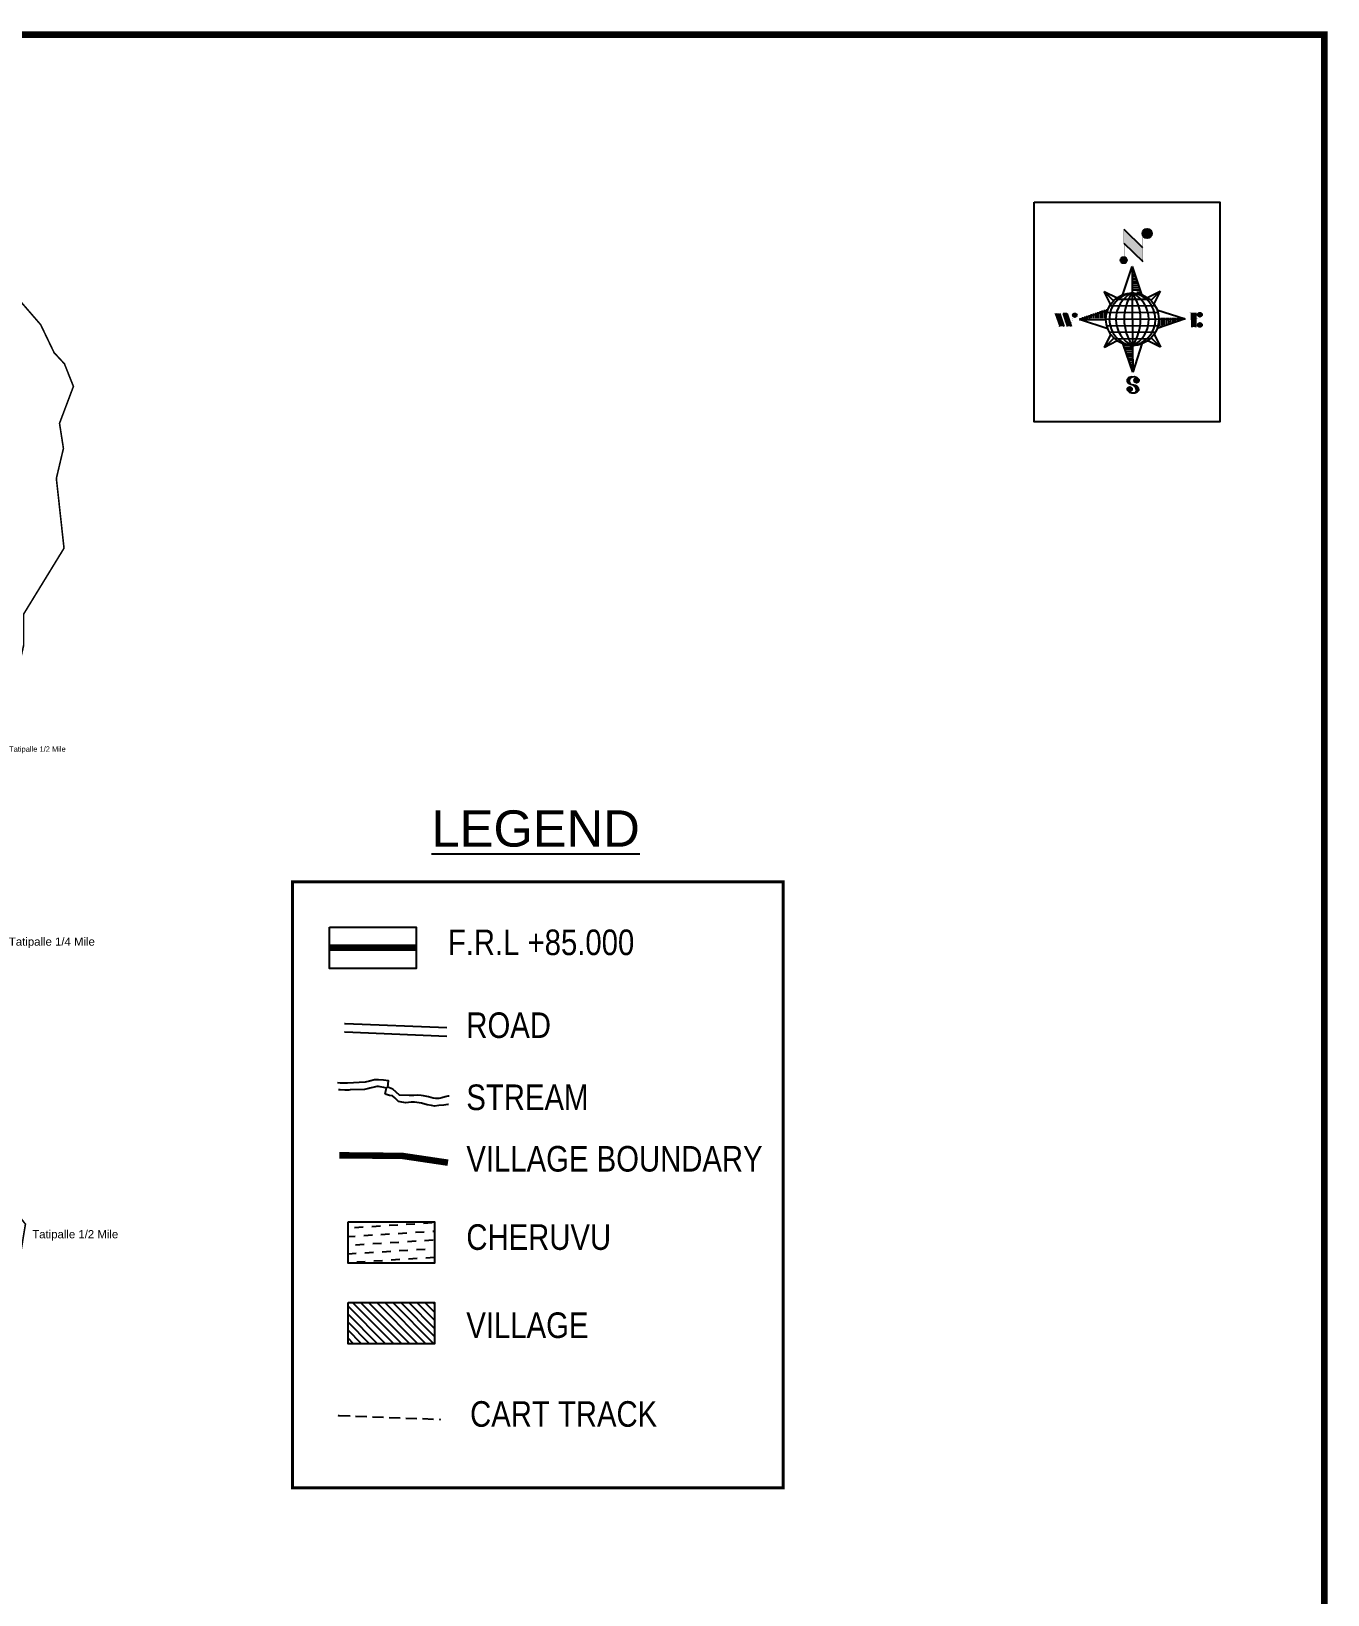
# Model space of a CAD drawing. Header units: inches. Extents: x 345243 to 353865, y 1570500 to 1582700.
# Drawn here: x 350955 to 353865, y 1579192 to 1582700 of the extents above; entities that cross this region are included whole.
import ezdxf
from ezdxf.enums import TextEntityAlignment as Align

# ---------------------------------------------------------------- set-up
doc = ezdxf.new("R2010")
doc.units = ezdxf.units.IN
doc.header["$MEASUREMENT"] = 0
for name, pattern in [('ACAD_ISO03W100', [30, 12, -18]), ('BORDER', [1.75, 0.5, -0.25, 0.5, -0.25, 0, -0.25]), ('DASHED', [0.75, 0.5, -0.25])]:
    doc.linetypes.add(name, pattern=pattern)
for name, color, linetype in [('AQUADUCT', 1, 'Continuous'), ('BLOCK', 7, 'Continuous'), ('bord', 1, 'Continuous'), ('FRAME 025', 7, 'Continuous'), ('PLOTNO', 7, 'Continuous'), ('STREAM', 4, 'Continuous'), ('TABLE', 7, 'Continuous'), ('Tank', 17, 'Continuous'), ('TITLEBLOCK', 7, 'Continuous'), ('VILLAGE BOUNDARY', 6, 'Continuous'), ('VILLAGE BOUNDRY', 7, 'Continuous'), ('VILLAGE_AREA', 1, 'Continuous')]:
    doc.layers.add(name, color=color, linetype=linetype)
doc.layers.add('ROAD', color=1, linetype='Continuous', lineweight=25)
doc.layers.add('VILL_BOUNDARY', color=6, linetype='BORDER', lineweight=30)
doc.styles.add('A', font='arial.ttf')
doc.styles.add('ARIALN', font='ARIALN.TTF')
doc.styles.get("Standard").update_dxf_attribs({"font": 'arial.ttf'})
pattern_1 = [(267.2971131487395, (-8720374.9383359, 50637915.13839893), (10.53672553373347, -0.4974314379093613), [])]
pattern_2 = [(357.2971131487395, (-8720374.9383359, 50637915.13839893), (0.4974314379093601, 10.53672553373348), [])]

# ---------------------------------------------------------------- blocks, each defined once
blk = doc.blocks.new('*X5')
at = {"color": 0, "linetype": 'Continuous'}
for p, q in [((6321.563175437702, 239.2074203663178), (6322.581924588794, 240.2261695174094)), ((6321.571094283617, 239.3921159075293), (6322.524536642279, 240.3455582661906)), ((6321.579013129532, 239.5768114487408), (6322.467148695763, 240.4649470149719)), ((6321.586931975447, 239.7615069899523), (6322.409760749248, 240.5843357637531)), ((6321.594850821361, 239.9462025311638), (6322.352372802732, 240.7037245125344)), ((6321.602769667276, 240.1308980723753), (6322.294984856217, 240.8231132613157)), ((6321.610688513191, 240.3155936135868), (6322.322610836808, 241.0275159372032)), ((6321.618607359106, 240.5002891547983), (6322.339575221931, 241.2212570176224)), ((6321.670405508729, 239.1378737420482), (6322.639312535309, 240.1067807686281)), ((6321.756101028845, 239.046792566867), (6322.694551492757, 239.9852430307802)), ((6321.767025283511, 240.8254837745006), (6322.356539607053, 241.4149980980416)), ((6321.841796548961, 238.9557113916858), (6322.784401525116, 239.8983163678416)), ((6321.927492069076, 238.8646302165046), (6322.874251557474, 239.8113897049031)), ((6322.013187589191, 238.7735490413234), (6322.964101589832, 239.7244630419646)), ((6322.075863133939, 241.3110983202248), (6322.373503992176, 241.6087391784607)), ((6322.098883109306, 238.6824678661422), (6323.053951622191, 239.637536379026)), ((6322.184578629423, 238.591386690961), (6323.143801654548, 239.5506097160875)), ((6322.270274149538, 238.5003055157798), (6323.233651686906, 239.463683053149)), ((6322.405772691616, 238.4590273625623), (6323.316199320379, 239.3694539913255)), ((6322.536564177177, 238.4130421528257), (6323.436926723143, 239.3134046987925)), ((6322.667355662737, 238.3670569430892), (6323.557654125907, 239.2573554062594)), ((6322.798147148297, 238.3210717333527), (6323.67838152867, 239.2013061137264)), ((6322.928938633857, 238.2750865236161), (6323.799108931434, 239.1452568211934)), ((6323.059730119417, 238.2291013138795), (6323.919836334197, 239.0892075286604)), ((6323.190521604977, 238.183116104143), (6324.040563736961, 239.0331582361274)), ((6323.334898284248, 238.1507160881169), (6324.161291139725, 238.9771089435944)), ((6323.500484499982, 238.1395256085544), (6324.282018542488, 238.9210596510615)), ((6323.666070715716, 238.1283351289918), (6324.389078986148, 238.8513433994243)), ((6323.83165693145, 238.1171446494292), (6324.558435473549, 238.8439231915289)), ((6324.097210919775, 238.2059219424567), (6324.727791960951, 238.8365029836336)), ((6324.341779298861, 238.2737136262468), (6324.897148448353, 238.8290827757383)), ((6324.586347677948, 238.341505310037), (6325.066504935754, 238.821662567843)), ((6324.830916057034, 238.4092969938271), (6325.235861423155, 238.8142423599477)), ((6325.075484436121, 238.4770886776172), (6325.405217910557, 238.8068221520524)), ((6325.401209342145, 238.6260368883443), (6325.574574397958, 238.7994019441571))]:
    blk.add_line(p, q, dxfattribs=at)
blk = doc.blocks.new('*X4')
at = {"color": 0, "linetype": 'Continuous'}
for p, q in [((6324.425409812192, 240.3018877878409), (6324.530098087213, 240.4065760628617)), ((6324.560821561592, 240.2605228419445), (6324.762767368324, 240.4624686486762)), ((6324.696233310992, 240.2191578960481), (6324.995436649435, 240.5183612344908)), ((6324.831645060392, 240.1777929501517), (6325.228105930546, 240.5742538203053)), ((6324.967056809793, 240.1364280042552), (6325.451206401633, 240.6205775960956)), ((6325.102468559193, 240.0950630583588), (6325.626700194168, 240.619294693334)), ((6325.231508829004, 240.0473266328736), (6325.802193986703, 240.6180117905725)), ((6325.335045025791, 239.9740861343645), (6325.976788801136, 240.6158299097086)), ((6325.438581222579, 239.9008456358553), (6326.100204563527, 240.5624689768027)), ((6325.542117419366, 239.8276051373462), (6326.223620325917, 240.5091080438968)), ((6325.645653616154, 239.754364638837), (6326.347036088308, 240.455747110991)), ((6325.749189812941, 239.6811241403279), (6326.470451850699, 240.4023861780851)), ((6325.852726009729, 239.6078836418188), (6326.593867613089, 240.3490252451792)), ((6325.951486090436, 239.5298670272285), (6326.71728337548, 240.2956643122733)), ((6326.036566250415, 239.4381704919113), (6326.840699137871, 240.2423033793674)), ((6326.121646410395, 239.346473956594), (6326.964114900262, 240.1889424464615)), ((6326.206726570374, 239.2547774212767), (6327.055858370612, 240.1039092215148)), ((6326.291806730354, 239.1630808859595), (6327.135785134496, 240.0070592901021)), ((6326.376886890333, 239.0713843506422), (6327.21571189838, 239.9102093586895)), ((6326.461967050313, 238.9796878153249), (6327.295638662264, 239.8133594272769)), ((6326.547047210292, 238.8879912800077), (6327.375565426148, 239.7165094958642)), ((6326.632127370272, 238.7962947446904), (6327.455492190032, 239.6196595644516)), ((6326.717207530251, 238.7045982093731), (6327.535418953916, 239.5228096330389)), ((6326.788410008449, 236.4777036487165), (6327.354219516036, 237.0435131563033)), ((6326.792225928501, 238.6028399123283), (6327.6153457178, 239.4259597016263)), ((6326.838137672734, 238.4719749612643), (6327.695272481684, 239.3291097702136)), ((6326.884049416966, 238.3411100102004), (6327.775199245568, 239.2322598388009)), ((6326.916746160023, 236.7828164955863), (6327.582476853365, 237.4485471889285)), ((6326.9299611612, 238.2102450591364), (6327.853734496604, 239.1340183945408)), ((6326.975872905432, 238.0793801080725), (6327.849127438164, 238.952634640804)), ((6327.003134980726, 237.9298654880686), (6327.844520379724, 238.7712508870673)), ((6327.012515933215, 237.7624697452613), (6327.839913321284, 238.5898671333306)), ((6327.021896885704, 237.5950740024541), (6327.835306262844, 238.4084833795939)), ((6327.031277838193, 237.4276782596467), (6327.830699204404, 238.2270996258572)), ((6327.040658790683, 237.2602825168395), (6327.826092145964, 238.0457158721205)), ((6327.045082311595, 237.087929342456), (6327.810734190693, 237.8535812215537))]:
    blk.add_line(p, q, dxfattribs=at)
blk = doc.blocks.new('H')
at = {"layer": 'bord', "extrusion": (0.0004278845142637609, 0.00479197890903182, 0.9999884268595202)}
h = blk.add_hatch(dxfattribs=at)
h.set_pattern_fill('LINE', color=8, scale=84.38768555040302, angle=-2.702886851260515, style=0)
h.set_pattern_definition(pattern_2)
h.paths.add_polyline_path([(-492.4668010775931, 785.5898788240738, -0.090992046448718), (-447.9625593584497, 775.2324968557805), (-486.4976985411486, 912.0312741750386)])
h = blk.add_hatch(dxfattribs=at)
h.set_pattern_fill('LINE', color=8, scale=84.38768555040302, angle=-92.70288685126052, style=0)
h.set_pattern_definition(pattern_1)
h.paths.add_polyline_path([(-624.8772989658173, 665.1175860036165, -0.09099204644210665), (-614.5199170010164, 709.6218277204316), (-751.3186943142209, 671.0866885515861)])
h = blk.add_hatch(dxfattribs=at)
h.set_pattern_fill('LINE', color=8, scale=84.38768555040302, angle=-92.70288685126052, style=0)
h.set_pattern_definition(pattern_1)
h.paths.add_polyline_path([(-245.5531129193259, 647.210278397426), (-371.9945082624909, 653.17938094493, -0.09099204644878103), (-382.3518902289215, 608.6751392250881)])
h = blk.add_hatch(dxfattribs=at)
h.set_pattern_fill('LINE', color=8, scale=84.38768555040302, angle=-2.702886851260515, style=0)
h.set_pattern_definition(pattern_2)
h.paths.add_polyline_path([(-504.4050061509479, 532.7070881242398, -0.090992046448718), (-548.909247870557, 543.064470092766), (-510.3741086877417, 406.2656927765347)])
at = {"layer": 'bord', "extrusion": (0.0004278845142637604, 0.00479197890903182, 0.9999884268595203)}
for p, q in [((-516.2384251924814, 1087.08582315594, -1217.145331720205), (-431.5311611755169, 993.9857607749291, -1216.735438367611)), ((-519.3860571105615, 1020.408509141766, -1216.824464901347), (-434.678793075087, 927.3084467682056, -1216.414571548796)), ((-538.2690597721958, 773.6536562892143, -1215.633927328097), (-487.0181812191731, 906.212239655666, -1216.291082326422)), ((-487.0181812191731, 906.212239655666, -1216.291082326422), (-492.9870239489828, 779.7722960542887, -1215.682623766277)), ((-487.0181812191731, 906.212239655666, -1216.291082326422), (-448.4827650671941, 769.4150330077391, -1215.652034309381)), ((-626.736305744329, 793.7732813858893, -1215.692487060367), (-566.811349663476, 760.1895317081362, -1215.557193835181)), ((-626.736305744329, 793.7732813858893, -1215.692487060367), (-584.1428260545363, 746.9596384149045, -1215.486379775655)), ((-598.946746484784, 730.9517588270828, -1215.4033350249), (-626.736305744329, 793.7732813858893, -1215.692487060367)), ((-421.3357812265749, 753.3219341966324, -1215.586531535218), (-358.5136001041974, 781.1110481221694, -1215.746578873753)), ((-358.5136001041974, 781.1110481221694, -1215.746578873753), (-405.3276889660046, 738.5181495659053, -1215.522440984547)), ((-358.5136001041974, 781.1110481221694, -1215.746578873753), (-392.0976094479556, 721.1868434431963, -1215.445049781629)), ((-864.6667208376457, 700.9117660832126, -1215.145683569252), (-846.8602190883248, 637.7003116968554, -1214.850391321915)), ((-846.885899517627, 700.0723706756253, -1215.149269383754), (-829.079397758178, 636.8609162860084, -1214.853977136408)), ((-829.1050781964441, 699.2329752675723, -1215.152855198257), (-811.2985764592304, 636.0215208844747, -1214.857562950931)), ((-829.1050781964441, 699.2329752675723, -1215.152855198257), (-811.3242568973801, 698.393579858588, -1215.156441012743)), ((-811.3242568973801, 698.393579858588, -1215.156441012743), (-793.5177551378147, 635.1821254740935, -1214.861148765422)), ((-751.8386587080895, 665.2704204607289, -1215.023166955395), (-615.0399729244527, 703.8051171880215, -1215.266361263119)), ((-378.6332729603746, 692.6448510554619, -1215.314036820931), (-246.0730746499612, 641.3942844460253, -1215.12516345687)), ((-751.8386587080895, 665.2704204607289, -1215.023166955395), (-625.3972626964678, 659.3013864478562, -1215.048666080719)), ((-619.2784603905748, 614.0198538512923, -1214.834293591338), (-751.8386587080895, 665.2704204607289, -1215.023166955395)), ((-246.0730746499612, 641.3942844460253, -1215.12516345687), (-382.8717604242847, 602.859587718267, -1214.881969149149)), ((-372.5144706616993, 647.363318458898, -1215.099664331546), (-246.0730746499612, 641.3942844460253, -1215.12516345687)), ((-213.4791469212505, 669.2951450282708, -1215.272811938016), (-216.710715676134, 600.8397693103179, -1214.943388670676)), ((-197.1518122339039, 599.9164343632292, -1214.947333066632), (-193.9202434780891, 668.3718100786209, -1215.276756333961)), ((-639.398133254319, 525.5536567845847, -1214.401751538512), (-605.8141239105607, 585.4778614635579, -1214.703280630637)), ((-639.398133254319, 525.5536567845847, -1214.401751538512), (-592.5840443923953, 568.1465553403832, -1214.625889427719)), ((-576.5759521321743, 553.3427707091905, -1214.561798877043), (-639.398133254319, 525.5536567845847, -1214.401751538512)), ((-510.8935521394596, 400.4524652508553, -1213.857248085843), (-549.4289682914387, 537.2496718976181, -1214.496296102879)), ((-459.6426735860878, 533.0110486173071, -1214.514403084168), (-510.8935521394596, 400.4524652508553, -1213.857248085843)), ((-504.9247094094171, 526.8924088519998, -1214.465706645989), (-510.8935521394596, 400.4524652508553, -1213.857248085843)), ((-371.1754276144202, 512.8914235194679, -1214.455843351893), (-431.1003836950404, 546.475173198618, -1214.591136577086)), ((-371.1754276144202, 512.8914235194679, -1214.455843351893), (-413.7689073036308, 559.7050664918497, -1214.661950636613)), ((-398.9649868734996, 575.7129460782744, -1214.74499538736), (-371.1754276144202, 512.8914235194679, -1214.455843351893))]:
    blk.add_line(p, q, dxfattribs=at)
at = {"layer": 'bord', "color": 8, "linetype": 'ByBlock', "extrusion": (0.0004278845142637604, 0.00479197890903182, 0.9999884268595203)}
for p, q in [((-410.8462962137419, 744.2142448802479, -1215.547375515144), (-578.1125475389999, 752.110393114388, -1215.51364266185)), ((-492.9872379411827, 779.772306161467, -1215.682623723144), (-504.9247094094171, 526.8924088519998, -1214.465706645989)), ((-375.037429585529, 679.1629559395369, -1215.250969739694), (-619.8901498829364, 690.7217333998997, -1215.201589898729)), ((-386.4701403837535, 711.3830894059502, -1215.400477790083), (-605.4730712235323, 721.7215742594562, -1215.35631111762)), ((-372.5145726100891, 647.3634304928128, -1215.099664824794), (-625.3973747401615, 659.3012845208868, -1215.048665544341)), ((-378.0217974673142, 615.9429816137999, -1214.946740470406), (-622.87451776542, 627.5017590741627, -1214.897360629442)), ((-392.4388761268347, 584.9431407540105, -1214.792019251512), (-611.441806967312, 595.2816256079823, -1214.747852579053)), ((-419.7993998112506, 554.5543218990788, -1214.634687707282), (-587.06565113744, 562.4504701336846, -1214.600954853988))]:
    blk.add_line(p, q, dxfattribs=at)
at = {"layer": 'bord', "extrusion": (0.0004278845142637604, 0.00479197890903182, 0.9999884268595203)}
for points, const_width, elevation in [([(-522.0131121619479, 959.550775259228), (-515.7175743466119, 1092.906934415961)], 1.60540055982536, -1212.142843617219), ([(-434.158262363472, 933.1277235058805), (-427.8627245295095, 1066.483882669366)], 1.60540055982536, -1212.142843617219), ([(-870.0736340994383, 707.00824508073), (-846.3658724653925, 705.889038352192)], 0.6421602239301444, -1212.142843617219), ([(-792.9978562549747, 640.9980480956772), (-781.589230506466, 693.9208092413096)], 0.6421602239301444, -1212.142843617218), ([(-828.5594987093612, 642.6768581911618), (-855.2307305332708, 643.935965762368)], 0.6421602239301444, -1212.142843617219), ([(-828.5594987093612, 642.676858191162), (-820.953748198869, 677.9586989512691)], 0.6421602239301444, -1212.142843617223), ([(-810.7786774830411, 641.8374531447001), (-784.1074456587239, 640.5783455765209)], 0.6421602239301444, -1212.142843617222), ([(-177.0730277270245, 604.8086065300355), (-225.9702860934822, 607.1169704015771)], 0.7063762463231584, -1212.142843617222), ([(-222.7385766651839, 675.5731321041832), (-173.8413183107752, 673.2647682324088)], 0.7063762463231584, -1212.142843617221), ([(-194.785239975681, 644.8497587676384), (-185.0057882997701, 644.3880859934699)], 0.7063762463231584, -1212.14284361722)]:
    blk.add_lwpolyline(points, dxfattribs=dict(at, const_width=const_width, elevation=elevation))
for points, const_width, elevation in [([(-413.6616245851993, 1073.140134249887, 1), (-397.6117714248124, 1057.729118476532, 1)], 22.25077962579039, -1212.14284361722), ([(-530.3419430367337, 949.5474510251247, 1), (-519.6420409089901, 939.2734405104861, 1)], 14.83385308386026, -1212.142843617223), ([(-775.9087905502321, 696.5833098740303, 1), (-769.4888492682775, 690.418903565154, 1)], 8.900311850316152, -1212.142843617216), ([(-180.1423226412179, 617.9784816729323, 1), (-173.0803872516442, 611.1976347345654, 1)], 9.790343035347762, -1212.142843617219), ([(-177.8339587833615, 666.8757400336997, 1), (-170.7720233739972, 660.0948930920731, 1)], 9.790343035347762, -1212.142843617223), ([(-525.1949096693778, 321.5505605205689, 1), (-533.4223786795214, 328.9367834347616, 1)], 11.05656073458609, -1212.142843617218), ([(-489.8397168474219, 361.7280028313068, 1), (-498.0671858660056, 369.1142257457323, 1)], 11.05656073458609, -1212.142843617215)]:
    blk.add_lwpolyline(points, format="xyb", close=True, dxfattribs=dict(at, const_width=const_width, elevation=elevation))
for points, elevation in [([(-537.0436544864716, 317.3909783906986), (-530.686771839954, 310.4778530870033), (-519.7848077441001, 306.8033377354246), (-504.8555995545785, 306.8996049665207), (-493.8614930827366, 309.9751672386152), (-486.3299612487816, 317.6739007300386), (-486.5193926708707, 325.7780890813514), (-490.6180678635317, 333.2605072774198), (-493.5031616341619, 336.2254691210802), (-502.816804350885, 340.8534958871466), (-522.4580017436219, 347.2728260433129), (-530.4257294404489, 351.5824209563287), (-533.6858260648524, 354.5525017987891), (-537.4013079778782, 362.629807892173), (-536.9549017110166, 373.3508360361672), (-530.0284934418471, 380.6827556172281), (-520.0052991440441, 384.0716307398478), (-503.5000552259427, 384.2213990291513), (-492.5323047870551, 379.8708521119993), (-487.1463343054379, 373.2710396641844)], -1212.142843617219), ([(-522.4539065143929, 347.5728294925347), (-526.1949835211592, 353.7751140225195), (-527.7518298353394, 360.6227161141025), (-527.9156661629893, 370.6019260344024), (-525.8991041315983, 375.4503632916039), (-521.3202371541029, 381.1640017041664), (-514.5251386848048, 384.3718976443916)], -1212.142843617221), ([(-504.8555995545785, 306.8996049665207), (-499.0047943263154, 312.3708361831504), (-496.9585419834797, 319.3942984564654), (-497.4612851235933, 326.5275708001649), (-501.2415295758961, 335.3559093211365), (-509.2361390522836, 343.1915685721062)], -1212.142843617219)]:
    blk.add_lwpolyline(points, dxfattribs=dict(at, elevation=elevation))
for centre, radius in [((-405.6366979898718, 1065.434626361347, -1212.142843617228), 22.25077962579068), ((-524.9919919744626, 944.4104457636145, -1212.142843617225), 14.83385308386045), ((-498.4359036135794, 659.1484834742021, -1212.142843617229), 126.5822129822759), ((-772.6988199003781, 693.5011067149355, -1212.142843617225), 8.900311850316273), ((-176.6113549475952, 614.5880582008385, -1212.142843617227), 9.7903430353479), ((-174.3029910778062, 663.4853165630027, -1212.142843617225), 9.7903430353479), ((-529.3086441806488, 325.2436719765011, -1212.142843617227), 11.05656073458623), ((-493.9534513636986, 365.4211142832808, -1212.142843617226), 11.05656073458623)]:
    blk.add_circle(centre, radius, dxfattribs=at)
at = {"layer": 'bord', "color": 8, "linetype": 'ByBlock', "extrusion": (0.0004278845142637604, 0.00479197890903182, 0.9999884268595203)}
for centre, radius, start, end in [((-481.5018944916621, 658.3490694805806, -1212.142843617225), 127.7124113124745, 94.925359787212, 259.6690604518324), ((-436.7958279077627, 656.2386032006533, -1212.142843617224), 140.8227119427793, 113.2864437035868, 241.3079765329169), ((-315.8862391595549, 650.5307512261786, -1212.142843617227), 222.3100112361417, 142.5891607921548, 212.0052594442485), ((-560.0761933124097, 662.0583738566748, -1212.142843617224), 140.8227119427793, 293.2864437035868, 61.30797653291689), ((-680.9857820597445, 667.7662258302183, -1212.142843617228), 222.3100112361417, 322.5891607921548, 32.00525944424854), ((-515.3701267285685, 659.9479075753505, -1212.142843617227), 127.7124113124745, 274.925359787212, 79.66906045183244)]:
    blk.add_arc(centre, radius, start, end, dxfattribs=at)
at = {"layer": 'bord', "extrusion": (0.0004278845142637604, 0.00479197890903182, 0.9999884268595203)}
for points in [[(-515.7175743148887, 1092.906934417125, -1212.142843617227), (-431.0104934413977, 999.8058030862261, -1212.142843617227), (-518.8653432401063, 1026.22885483189, -1212.142843617227), (-434.1582623484545, 933.1277235084416, -1212.142843617227)], [(-864.1466936911305, 706.7284433981881, -1212.142843617225), (-846.3658724649268, 705.889038353589, -1212.142843617225), (-846.34031992468, 643.5162632348297, -1212.142843617225), (-828.5594986876497, 642.6768581867381, -1212.142843617225)], [(-828.5850512369768, 705.049633307593, -1212.142843617229), (-810.804230031204, 704.2102282608984, -1212.142843617229), (-810.778677482168, 641.8374531481927, -1212.142843617229), (-792.9978562541016, 640.9980480994025, -1212.142843617229)], [(-193.4002216503151, 674.1881137788835, -1212.142843617225), (-196.6319310673212, 605.7319520774413, -1212.142843617225), (-212.9591249906118, 675.1114593302475, -1212.142843617225), (-216.1908344065701, 606.6552976257785, -1212.142843617225)]]:
    blk.add_solid(points, dxfattribs=at)
at = {"layer": 'bord', "extrusion": (0.0004278845142637604, 0.00479197890903182, 0.9999884268595203), "xscale": 7.977342409717546, "yscale": 7.977342408231451, "zscale": 7.977342408476333, "rotation": 138.0840426661453}
for name, p in [('*X4', (38300.50170925955, -31929.38484708802, -1212.14284361722)), ('*X5', (38314.39702652739, -31950.87734303279, -1212.142843617221))]:
    blk.add_blockref(name, p, dxfattribs=at)

msp = doc.modelspace()

# ---------------------------------------------------------------- hatches: boundary and pattern name
at = {"layer": 'Tank'}
h = msp.add_hatch(dxfattribs=at)
h.set_pattern_fill('DASH', color=4, scale=155.1959123755142, angle=3.540536199359491, style=0)
h.set_pattern_definition([(3.540536199359491, (-3653164.969302505, -14690830.2831488), (18.16445283133512, 20.56047187938147), [19.39948904693929, -19.39948904693929])])
h.paths.add_polyline_path([(351860.3552721803, 1579935.900530529), (351860.3552721803, 1580028.607485365), (351666.4421490528, 1580028.607485365), (351666.4421490528, 1579935.900530529)])
at = {"layer": 'VILLAGE_AREA'}
h = msp.add_hatch(dxfattribs=at)
h.set_pattern_fill('ANSI31', color=256, scale=102.1197866005598, angle=89.82225069344894, style=0)
h.set_pattern_definition([(134.822250693449, (-136428.8661085407, -712654.6083269222), (-9.054157793213026, -8.998153735369716), [])])
h.paths.add_polyline_path([(351666.4421490528, 1579847.947792284), (351666.4421490528, 1579755.240837451), (351860.3552721803, 1579755.240837451), (351860.3552721803, 1579847.947792284)])

# ---------------------------------------------------------------- linework, layer by layer
at = {"layer": 'BLOCK', "color": 1, "const_width": 15, "elevation": -1.191438059322536e-10}
msp.add_lwpolyline([(351818.7306856913, 1580643.708397646), (351624.8175625638, 1580643.708397646)], dxfattribs=at)
at = {"layer": 'FRAME 025', "lineweight": -3, "const_width": 15.2961388295267}
msp.add_lwpolyline([(353857.2520180373, 1570507.306449347), (353857.2520180373, 1582692.809541663), (345250.606552122, 1582692.809541663), (345250.606552122, 1570507.306449347), (353857.2520180373, 1570507.306449347)], dxfattribs=at)
at = {"layer": 'FRAME 025', "lineweight": -3, "const_width": 6.700422926519563, "elevation": -1.191438059322536e-10}
msp.add_lwpolyline([(351541.1333804748, 1580791.800860369), (352642.6269733916, 1580791.800860369), (352642.6269733916, 1579431.628072536), (351541.1333804748, 1579431.628072536)], close=True, dxfattribs=at)
at = {"layer": 'FRAME 025', "lineweight": -3, "elevation": -1.191438059322536e-10}
for points in [[(351624.8175625638, 1580690.061875063), (351818.7306856913, 1580690.061875063), (351818.7306856913, 1580597.35492023), (351624.8175625638, 1580597.35492023)], [(351666.4421490528, 1580028.607485363), (351860.3552721803, 1580028.607485363), (351860.3552721803, 1579935.90053053), (351666.4421490528, 1579935.90053053)]]:
    msp.add_lwpolyline(points, close=True, dxfattribs=at)
at = {"layer": 'ROAD', "color": 1, "elevation": -1.191438059322536e-10}
for points in [[(351658.2588271045, 1580474.138282648), (351659.7329949803, 1580473.80963838), (351887.9942859825, 1580464.877178457)], [(351658.2588271045, 1580454.923388556), (351658.843283236, 1580454.79309257), (351887.9942859825, 1580445.749951298)]]:
    msp.add_lwpolyline(points, dxfattribs=at)
at = {"layer": 'ROAD', "color": 1, "linetype": 'DASHED', "ltscale": 50, "elevation": -1.191438059322536e-10}
msp.add_lwpolyline([(351644.2331953532, 1579594.700705627), (351645.707363229, 1579594.372061359), (351873.9686542313, 1579585.439601436)], dxfattribs=at)
at = {"layer": 'STREAM', "elevation": -1.191438059322536e-10}
for points in [[(351892.8412113285, 1580311.094720266), (351890.1017849363, 1580310.961524304), (351884.3405967028, 1580309.617914325), (351876.7931651499, 1580306.924240523), (351873.316346683, 1580305.896933732), (351870.1635139909, 1580305.68087161), (351868.2994929758, 1580305.377463495), (351863.2981920638, 1580305.43832108), (351857.0656898581, 1580306.476012415), (351846.882094416, 1580308.925069574), (351835.7455048686, 1580311.558037428), (351830.5495249063, 1580312.453127036), (351821.1531005738, 1580312.850790784), (351813.7851425583, 1580312.264552108), (351803.2358537867, 1580312.063717715), (351781.6321737531, 1580312.923648564), (351766.770558786, 1580326.414102138), (351755.2525965183, 1580330.919422614), (351757.0941659145, 1580345.112246801), (351745.589653416, 1580346.633423407), (351734.6270926445, 1580347.754270226), (351732.0092329804, 1580347.762780079), (351725.263830651, 1580347.207877781), (351714.4064077247, 1580344.615304322), (351704.4059444451, 1580342.214147504), (351665.2013696046, 1580340.037597812), (351656.6496713888, 1580340.167524782), (351648.937149615, 1580339.68316505), (351642.5787569637, 1580340.680190514)], [(351891.2551867813, 1580292.416235716), (351889.9219241256, 1580292.151145379), (351880.9694424613, 1580290.90238865), (351869.8296901011, 1580289.636765986), (351860.3250295956, 1580288.556911298), (351853.0786437871, 1580289.57838386), (351843.9766684574, 1580291.497051301), (351830.6305063421, 1580294.769818167), (351814.9219857568, 1580297.243174867), (351807.4548891044, 1580296.914860753), (351801.5252734608, 1580296.409219801), (351794.7799923584, 1580296.097129182), (351783.1004111668, 1580297.886426986), (351779.1799892735, 1580298.487030912), (351771.4959616084, 1580306.866132176), (351765.7798214899, 1580311.54659001), (351759.2688333871, 1580312.250572817), (351752.5392841149, 1580314.158419794), (351749.3665873879, 1580316.538571606), (351752.3904037794, 1580328.515424754), (351746.0746701145, 1580330.13048963), (351738.5865356479, 1580331.866742247), (351734.4963725689, 1580332.179352399), (351730.9625080199, 1580332.248699718), (351724.9604188907, 1580330.976692565), (351722.0061498011, 1580330.48824693), (351718.2403507471, 1580329.638938763), (351715.055466531, 1580328.848731579), (351712.7058876828, 1580328.104805573), (351709.4116892473, 1580327.085024995), (351703.3084094078, 1580326.032644687), (351670.8331323253, 1580324.922868655), (351667.5809618125, 1580324.320667896), (351662.4260112451, 1580324.060019883), (351658.8385855198, 1580323.878630094), (351648.6851593158, 1580324.745657207), (351646.8474128366, 1580324.902587094), (351645.0627640914, 1580325.051443397)]]:
    msp.add_lwpolyline(points, dxfattribs=at)
at = {"layer": 'VILL_BOUNDARY', "color": 6, "linetype": 'ACAD_ISO03W100', "lineweight": -2, "ltscale": 3, "const_width": 14.45142157897205, "elevation": -1.191438059322536e-10}
msp.add_lwpolyline([(351646.6057358026, 1580178.072051672), (351787.9785339204, 1580176.689568773), (351890.3778369771, 1580161.482106444)], dxfattribs=at)
at = {"layer": 'VILLAGE BOUNDARY', "color": 0, "elevation": -0.5276838604176166}
msp.add_lwpolyline([(353206.0628837737, 1582316.773969472), (353622.8612506453, 1582316.773969472), (353622.8612506453, 1581824.001709203), (353206.0628837737, 1581824.001709203)], close=True, dxfattribs=at)
at = {"layer": 'VILLAGE BOUNDRY', "lineweight": -3, "extrusion": (-2.017962818063569e-05, -5.636803897636679e-05, 0.9999999982077135), "const_width": 3.552714614028063, "elevation": -96.13561720054098}
for points in [[(349182.2975540746, 1582276.014770038), (349224.6465286658, 1582286.278697271), (349299.307826227, 1582286.63227903), (349597.3262131626, 1582247.471051257), (349759.1808354098, 1582249.257064998), (349949.2035154947, 1582266.564549253), (350038.6057993826, 1582293.23977543), (350105.3889159674, 1582314.015045103), (350174.782862012, 1582358.382131415), (350384.0379019429, 1582339.081552224), (350474.9643833275, 1582329.056707476), (350619.2144758976, 1582340.368940609), (350769.8201869159, 1582378.573968668), (350849.9130380043, 1582256.806952537), (350904.3491604918, 1582150.025339636), (350920.5934437267, 1582106.34086513), (350976.2493223031, 1582042.035991171), (351006.4561853733, 1581979.190581789), (351029.6125982328, 1581954.2019617), (351049.7749490311, 1581903.446388418), (351018.5698811992, 1581820.640219628), (351027.3521131106, 1581764.32368538), (351011.4812557311, 1581697.065300434), (351028.6560146074, 1581540.367231033), (350938.0594602427, 1581392.598922746), (350938.0979101365, 1581322.72836871), (350920.4327619648, 1581244.78417986), (350910.0619385127, 1581185.097150523), (350889.9418818686, 1581072.769363504), (350891.6427488166, 1580955.377041211), (350889.7454224881, 1580798.907566932), (350893.0307791011, 1580642.174678098), (350899.2495946059, 1580536.915164174), (350929.538275236, 1580455.182294091), (350924.3167738329, 1580320.473366678), (350862.3015594308, 1580105.673985355), (350909.8311562233, 1580064.651737299), (350942.0674606762, 1580023.606301636), (350930.158891226, 1579950.859396628), (350925.9999285853, 1579867.997090944), (350800.4982152667, 1579903.150155225), (350735.6511014343, 1579926.036011051), (350675.957860771, 1579890.03818049), (350517.5477816774, 1579770.138504335), (350392.290326866, 1579631.972814421), (350345.0535741699, 1579540.817592203), (350322.2432471946, 1579481.595329672), (350314.3817239745, 1579420.934020758), (350300.4646437748, 1579313.546650975), (350291.4415541993, 1579243.922430727), (350287.5736712594, 1579214.076962433), (350406.2429249823, 1579134.185598743), (350513.2561520824, 1579041.448402952), (350595.7610604554, 1578942.144892138), (350612.677680562, 1578892.789517105), (350621.6089285848, 1578867.01146294), (350614.9667551582, 1578666.82386261), (350604.2727182036, 1578511.458043093), (350603.0226423854, 1578414.831974994), (350607.2337792933, 1578286.887315483), (350621.1657688347, 1578130.532238615), (350655.1950892493, 1577905.399763971), (350646.5949504258, 1577812.249712397), (350682.5183701044, 1577793.103784215), (350735.8052308324, 1577825.946830298), (350770.5542864428, 1577839.515163995), (350810.9431311208, 1577839.42971074), (350842.7486557816, 1577815.447955723), (350877.6186881476, 1577786.826682298), (350935.8034898014, 1577779.937898923), (351081.7313761, 1577888.429347921), (351140.8991492095, 1577889.299701356), (351235.4587957304, 1577877.882507433), (351286.6395793486, 1577913.387363504), (351382.4325514387, 1577920.64249212), (351466.9298806617, 1577893.544528974), (351522.3110585455, 1577863.508005043), (351768.1809290812, 1577884.1859898), (351768.1809290812, 1577884.1859898), (351774.6785232994, 1577884.718326322), (351942.4319242453, 1577894.0140939), (351997.2984518858, 1577896.874306528), (352095.6308990819, 1577862.532539753), (352157.334511746, 1577877.102392256), (352195.2115204925, 1577856.361159522), (352198.3281633473, 1577964.996816227), (352204.7445278657, 1578078.056445628), (352211.9529885877, 1578176.90336003), (352250.1644711703, 1578369.950295375), (352303.3979712368, 1578580.401080868), (352346.7723149211, 1578650.576472586), (352393.7519540736, 1578785.487317907), (352525.5669478814, 1578889.548838921)], [(349182.2975540746, 1582276.014770038), (349100.5970766117, 1582187.571328465), (349120.3178852844, 1582033.73877547), (349144.2644318444, 1581845.055166263), (349178.6815322755, 1581694.037342334), (349195.5904892823, 1581676.496520125), (349214.7186337218, 1581557.166326685), (349257.1360759356, 1581438.827693761), (349268.1377380608, 1581341.606658824), (349286.4638136778, 1581310.993860517), (349289.8753483858, 1581186.716847958), (349217.5846733087, 1580959.798939127), (349225.4890272274, 1580830.109477522), (349200.5237272222, 1580826.572338108), (349131.441060447, 1580707.19987659), (349102.7294633573, 1580651.676165141), (349028.9080644383, 1580552.727028783), (348926.9553935204, 1580425.009130506), (348894.7668265012, 1580376.647153041), (348827.2762087212, 1580279.186889276), (348721.5187462464, 1580115.989430109), (348679.3556062477, 1580052.321646431), (348659.8355074371, 1580041.36362952), (348622.1314811267, 1580024.407569009), (348583.1462042452, 1579991.582302424), (348546.8498493783, 1579989.326004473), (348416.9526080775, 1580002.273533686), (348288.5721547549, 1580014.672025724), (348188.8342204065, 1580023.711493783), (348143.5643693912, 1580027.801049825), (348097.0367565196, 1580044.07219718), (348021.6609077603, 1580069.85008737), (347905.6367635021, 1580113.827409744), (347828.7547644606, 1580143.387887406), (347721.0064117605, 1580182.183626408), (347674.0522475656, 1580182.20730561), (347560.7280600988, 1580182.798565849), (347476.9586060046, 1580172.795386072), (347530.5842562215, 1580070.961226891), (347528.6075703511, 1580014.579509726), (347524.392762138, 1579881.274341282), (347522.5341977826, 1579835.145847067), (347520.0099101609, 1579800.807553786), (347512.056338359, 1579765.51592804), (347474.5812646062, 1579467.786990705), (347505.510928149, 1579213.87420854), (347533.2571919753, 1579145.97762478), (347559.8206301293, 1579075.334425948), (347579.2700512442, 1579029.013495764), (347602.0769450271, 1578992.637178131), (347613.9074244658, 1578964.666342524), (347627.7456373172, 1578929.277363559), (347640.2258412284, 1578891.037294383), (347668.3381664887, 1578806.415368887), (347727.8974139016, 1578618.825001988), (347756.2976147992, 1578527.906674593), (347767.7097329738, 1578493.593969044), (347765.9848463506, 1578438.493043083), (347768.5057154245, 1578406.809474678), (347775.8130793597, 1578333.593317973), (347782.6449515274, 1578265.890683813), (347783.1148862358, 1578244.700192709), (347782.5626727393, 1578119.741039703), (347782.6762994282, 1578038.882176706), (347762.7922003208, 1578003.41265729), (347714.83016628, 1577912.13466395), (347684.787940236, 1577856.880533229), (347652.6232008425, 1577803.089678628), (347642.1757882532, 1577782.40322467), (347614.1779307232, 1577737.550486977), (347562.8436073682, 1577655.442812495), (347490.214451219, 1577480.460419392), (347473.8785313171, 1577473.094907438), (347331.459296314, 1577404.318979707), (347328.7499517268, 1577403.010605257), (347192.1657472487, 1577337.138110968), (347148.4890434392, 1577209.963591649), (347123.0285728506, 1577134.100634679), (347113.3620992968, 1577117.730430556), (347078.482108741, 1577015.41827247), (347073.2931540429, 1576924.158999566), (347063.7238534552, 1576799.430743566), (347081.7299626279, 1576710.857427631), (347071.5025991139, 1576632.617186803), (347036.0009516313, 1576586.656936767), (346966.6681311105, 1576491.033086765), (346935.4000002889, 1576448.192425917), (346927.052400816, 1576439.942007853), (346856.1785412669, 1576366.41552714), (346809.8196857704, 1576292.213059005), (346781.0714109086, 1576204.387301408), (346766.1165597689, 1576144.248171876), (346761.531905495, 1576117.951141905), (346714.4826080244, 1576066.784063734), (346656.6880234775, 1576001.735377846), (346608.4509692821, 1575933.360351684), (346552.3072332061, 1575925.26114035), (346547.6280535126, 1575917.618879982), (346518.7334147281, 1575913.189633303), (346431.9583491991, 1575878.70578428), (346338.2535341414, 1575868.186273478), (346431.9583491991, 1575878.70578428), (346465.3046610525, 1575829.332819596), (346498.6509729059, 1575779.959854912), (346540.2206060779, 1575722.084656345), (346561.0352614017, 1575700.132234074), (346515.669640803, 1575657.11787158), (346470.8545608564, 1575621.916857907), (346461.3731381751, 1575617.000322495), (346369.0544979171, 1575546.966698007), (346275.8079721149, 1575471.523152828), (345977.5033388443, 1575220.142286112), (345927.9234217305, 1575038.569525778), (345897.7205769906, 1574924.114886431), (345874.2685164413, 1574837.169344994), (345830.5873053362, 1574793.513972996), (345743.7506663321, 1574703.623439319), (345666.5001823751, 1574623.656189208), (345605.5869383042, 1574557.667825936), (345542.6326412442, 1574491.785095695), (345530.0231000036, 1574482.463535535), (345445.6629158904, 1574416.261337461), (345353.8284788616, 1574346.140065595), (345266.3386789925, 1574283.964813984), (345488.1640831506, 1574190.278233314), (345603.5665910697, 1574137.620568477), (345676.0633666553, 1574134.026446424), (345789.8405946103, 1574140.552618237), (345903.6464242312, 1574181.581935723), (346033.2560809308, 1574161.456534109), (346177.7889882704, 1574076.971211557), (346248.5590189636, 1574040.505078985), (346443.0204696474, 1573938.747343267), (346564.9774223646, 1573870.692871579), (346742.6817555865, 1573765.925217297), (347132.025009661, 1573572.150868557), (347309.5348777505, 1573471.489662622), (347410.0401328906, 1573417.03942923), (347498.7742338481, 1573368.105497832), (347503.1206261169, 1573278.57647894), (347477.3830445171, 1573122.147060471), (347533.1790480322, 1572800.965084337), (347558.1255325385, 1572540.024940896), (347711.6192591979, 1572426.769302914), (347764.7622192426, 1572084.006621088), (347815.9029815609, 1571935.747243584), (347858.2004793723, 1571868.776368483), (347942.0720416709, 1571665.949902385), (347969.8639517323, 1571556.933585204), (348142.3561429263, 1571529.565730209), (348245.3261770757, 1571499.605851138), (348596.5886514378, 1571561.965456968), (348740.7541962548, 1571609.338644038), (349055.6695603289, 1571744.032065647), (349179.5970769965, 1571797.744037964), (349383.6835063748, 1571829.355441891), (349841.4042632902, 1571793.765162584), (349856.5550372038, 1571796.982300715), (350064.9773499005, 1571785.447787087), (350233.409604569, 1571890.166381524), (350232.5954985516, 1571893.225285423), (350395.4766536275, 1571994.004848413), (350452.3083477708, 1572034.80600348), (350574.9393561243, 1572134.234685366), (350633.9202400807, 1572181.8060106), (350641.3538900893, 1572196.205095092), (350758.7700306663, 1572290.980079786), (350980.4358030122, 1572448.181817674), (351220.6921501209, 1572513.866225548)]]:
    msp.add_lwpolyline(points, dxfattribs=at)
at = {"layer": 'VILLAGE_AREA', "elevation": -1.191438059322536e-10}
msp.add_lwpolyline([(351666.4421490528, 1579847.947792284), (351860.3552721803, 1579847.947792284), (351860.3552721803, 1579755.240837451), (351666.4421490528, 1579755.240837451)], close=True, dxfattribs=at)

# ---------------------------------------------------------------- block references
at = {"layer": 'AQUADUCT', "color": 1, "xscale": 0.4681205179270618, "yscale": 0.4681205181404948, "zscale": 0.4681205179114548, "rotation": 3.078330601651119}
msp.add_blockref('H', (353676.0697766653, 1581761.290479619, 568.1281849533106), dxfattribs=at)

# ---------------------------------------------------------------- texts
at = {"layer": 'PLOTNO', "color": 0, "extrusion": (-5.600217276001009e-05, 4.647570201750525e-06, 0.9999999984210783)}
for s, height, p in [('Tatipalle 1/2 Mile', 12.06214187667433, (350905.2435418702, 1581083.494969953, -12.10068051706932)), ('Tatipalle 1/4 Mile', 18.27110372928718, (350904.9320334118, 1580648.422434725, -12.10068051706999)), ('Tatipalle 1/2 Mile', 18.27110372928718, (350957.3776099987, 1579991.810024336, -12.10068051707004))]:
    msp.add_text(s, height=height, rotation=0.01643749872158692, dxfattribs=at).set_placement(p)
at = {"layer": 'TABLE', "extrusion": (0.0002014414540393471, 0.004806825185374132, 0.9999884268595203), "style": 'A'}
msp.add_text('%%ULEGEND', height=81.41038996398805, rotation=359.9999445079202, dxfattribs=at).set_placement((352087.2080967883, 1580892.822815976, 7670.089827474892), align=Align.MIDDLE)
at = {"layer": 'TITLEBLOCK', "extrusion": (0.0002014414540393471, 0.004806825185374132, 0.9999884268595203), "style": 'ARIALN'}
for s, p in [('F.R.L +85.000', (351890.0234623213, 1580608.676486961, 7668.684247886727)), ('ROAD', (351931.648047966, 1580422.723583526, 7667.798779571581)), ('STREAM', (351931.6480479663, 1580260.942479229, 7667.021117100736)), ('VILLAGE BOUNDARY', (351931.6480479657, 1580122.92531424, 7666.357685051495)), ('CHERUVU', (351931.6480479657, 1579947.229698638, 7665.513137184564)), ('VILLAGE', (351931.6480479679, 1579749.454811052, 7664.562456890817)), ('CART TRACK', (351940.061013149, 1579550.303571605, 7663.606855396927))]:
    msp.add_text(s, height=57.3931764632577, rotation=359.9999445079202, dxfattribs=at).set_placement(p)

doc.saveas('drawing.dxf')
